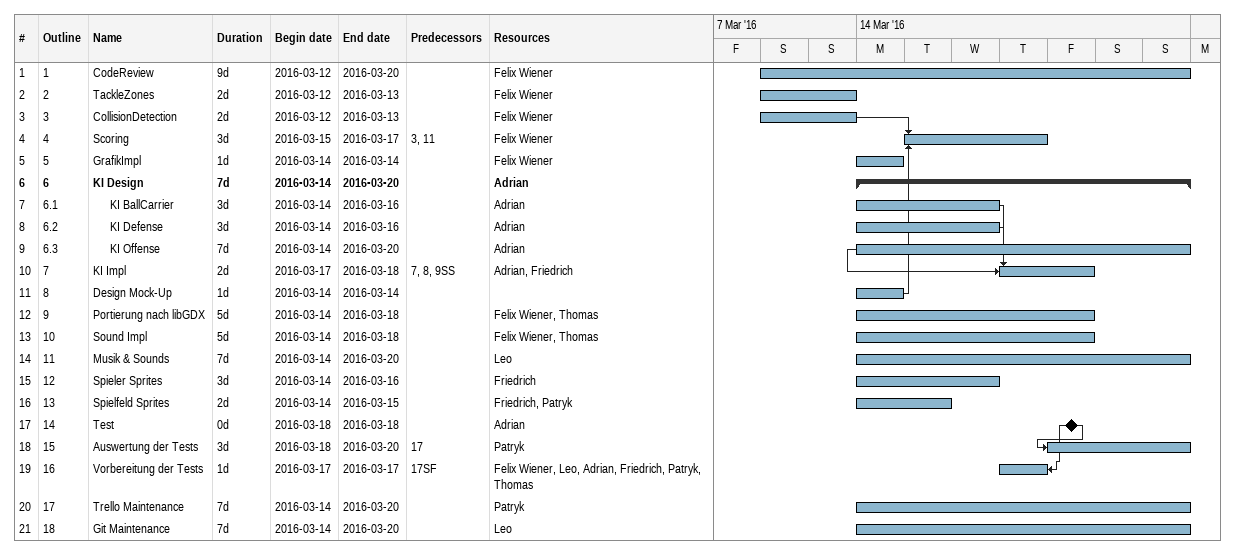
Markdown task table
| ID | WBS | Task | Duration | Start | Finish | Predecessors | Resources |
|---|---|---|---|---|---|---|---|
| 1 | 1 | CodeReview | 9d | 2016-03-12 | 2016-03-20 |  | Felix Wiener |
| 2 | 2 | TackleZones | 2d | 2016-03-12 | 2016-03-13 |  | Felix Wiener |
| 3 | 3 | CollisionDetection | 2d | 2016-03-12 | 2016-03-13 |  | Felix Wiener |
| 4 | 4 | Scoring | 3d | 2016-03-15 | 2016-03-17 | 3, 11 | Felix Wiener |
| 5 | 5 | GrafikImpl | 1d | 2016-03-14 | 2016-03-14 |  | Felix Wiener |
| 6 | 6 | **KI Design** | 7d | 2016-03-14 | 2016-03-20 |  | Adrian |
| 7 | 6.1 | KI BallCarrier | 3d | 2016-03-14 | 2016-03-16 |  | Adrian |
| 8 | 6.2 | KI Defense | 3d | 2016-03-14 | 2016-03-16 |  | Adrian |
| 9 | 6.3 | KI Offense | 7d | 2016-03-14 | 2016-03-20 |  | Adrian |
| 10 | 7 | KI Impl | 2d | 2016-03-17 | 2016-03-18 | 7, 8, 9SS | Adrian, Friedrich |
| 11 | 8 | Design Mock-Up | 1d | 2016-03-14 | 2016-03-14 |  |  |
| 12 | 9 | Portierung nach libGDX | 5d | 2016-03-14 | 2016-03-18 |  | Felix Wiener, Thomas |
| 13 | 10 | Sound Impl | 5d | 2016-03-14 | 2016-03-18 |  | Felix Wiener, Thomas |
| 14 | 11 | Musik & Sounds | 7d | 2016-03-14 | 2016-03-20 |  | Leo |
| 15 | 12 | Spieler Sprites | 3d | 2016-03-14 | 2016-03-16 |  | Friedrich |
| 16 | 13 | Spielfeld Sprites | 2d | 2016-03-14 | 2016-03-15 |  | Friedrich, Patryk |
| 17 | 14 | Test | 0d | 2016-03-18 | 2016-03-18 |  | Adrian |
| 18 | 15 | Auswertung der Tests | 3d | 2016-03-18 | 2016-03-20 | 17 | Patryk |
| 19 | 16 | Vorbereitung der Tests | 1d | 2016-03-17 | 2016-03-17 | 17SF | Felix Wiener, Leo, Adrian, Friedrich, Patryk, Thomas |
| 20 | 17 | Trello Maintenance | 7d | 2016-03-14 | 2016-03-20 |  | Patryk |
| 21 | 18 | Git Maintenance | 7d | 2016-03-14 | 2016-03-20 |  | Leo |
